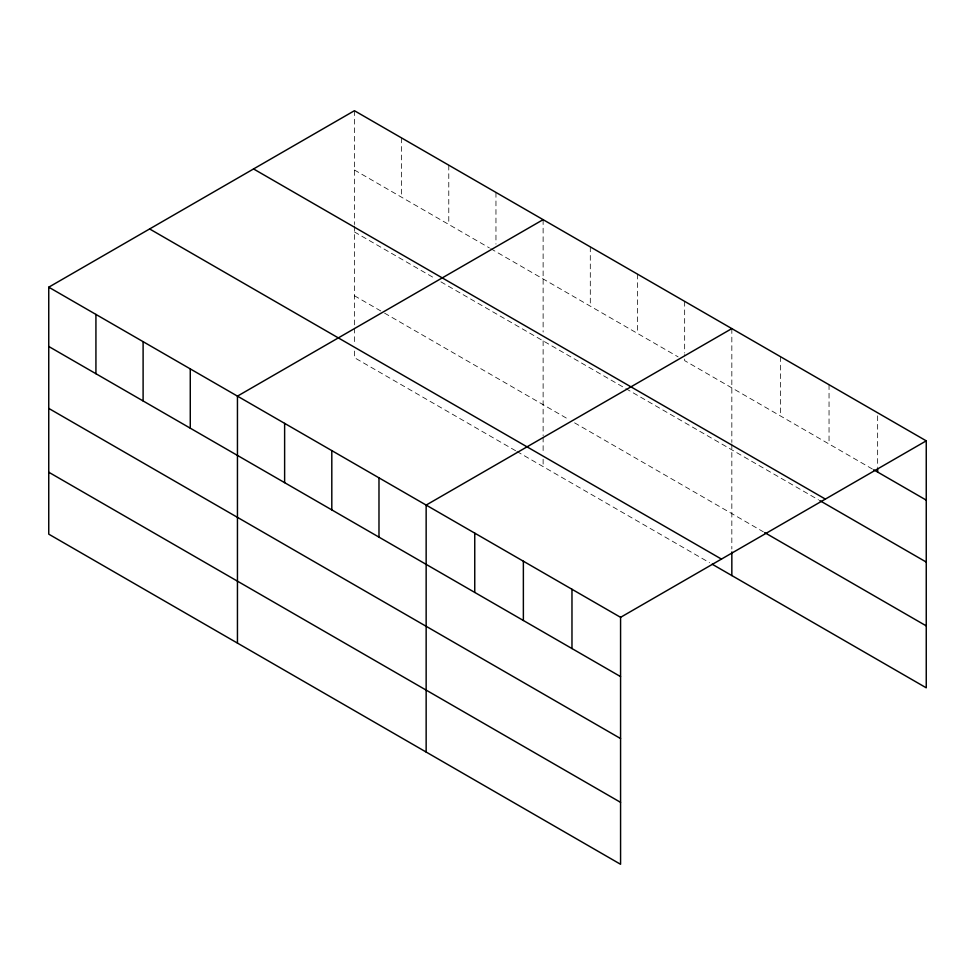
<?xml version="1.0" encoding="UTF-8"?>
<svg xmlns="http://www.w3.org/2000/svg" width="975" height="975" viewBox="0 0 975 975"><rect width="100%" height="100%" fill="white"/><g stroke="black" fill="none" stroke-linecap="round" stroke-linejoin="round"><path stroke-width="0.73" stroke-dasharray="4.88 3.66" d="M354.425 169.991L489.401 247.918M490.717 248.674L678.1 356.862M872.393 469.036L684.657 360.64L684.657 354.571M354.425 231.928L435.679 278.838M440.919 281.86L818.537 499.87M354.425 295.742L383.26 312.378M384.564 313.133L569.339 419.811M574.58 422.845L763.364 531.826M515.617 450.73L354.425 357.667L354.425 350.293M516.921 451.486L709.556 562.697M877.646 415.825L877.646 467.513M829.043 384.723L829.043 444.003M780.439 356.667L780.439 415.947M731.835 328.599L731.835 442.443M731.835 443.918L731.835 549.023M684.657 301.36L684.657 353.048M637.479 274.133L637.479 333.413M590.302 246.894L590.302 306.174M543.124 219.655L543.124 332.024M543.124 340.872L543.124 435.654M543.124 437.129L543.124 453.338M543.124 459.237L543.124 466.611M495.958 192.416L495.958 244.103M448.78 165.177L448.78 224.469M401.602 137.95L401.602 197.23M354.425 110.711L354.425 224.555M354.425 226.029L354.425 326.698M354.425 328.173L354.425 344.394"/><path stroke-width="1.46" d="M48.75 287.186L620.575 617.333L620.575 864.289L48.75 534.154L48.75 287.186L354.425 110.711L926.25 440.846L926.25 687.814L712.177 564.208M543.124 219.655L237.449 396.143L237.449 643.098M731.835 328.599L426.148 505.087L426.148 752.042M620.575 617.333L926.25 440.846M873.71 469.792L926.25 500.126M253.549 168.943L825.374 499.09M819.841 500.626L926.25 562.063M764.668 532.594L926.25 625.877M149.626 228.954L721.451 559.089M48.75 346.478L620.575 676.613M48.75 408.403L620.575 738.55M48.75 472.217L620.575 802.352M877.646 469.024L877.646 472.071M731.835 551.972L731.835 575.567M571.972 589.266L571.972 648.546M523.368 561.21L523.368 620.49M474.752 533.142L474.752 592.422M378.982 477.847L378.982 537.128M331.805 450.608L331.805 509.888M284.627 423.369L284.627 482.649M190.271 368.903L190.271 428.183M143.106 341.664L143.106 400.944M95.928 314.425L95.928 373.705"/></g></svg>
